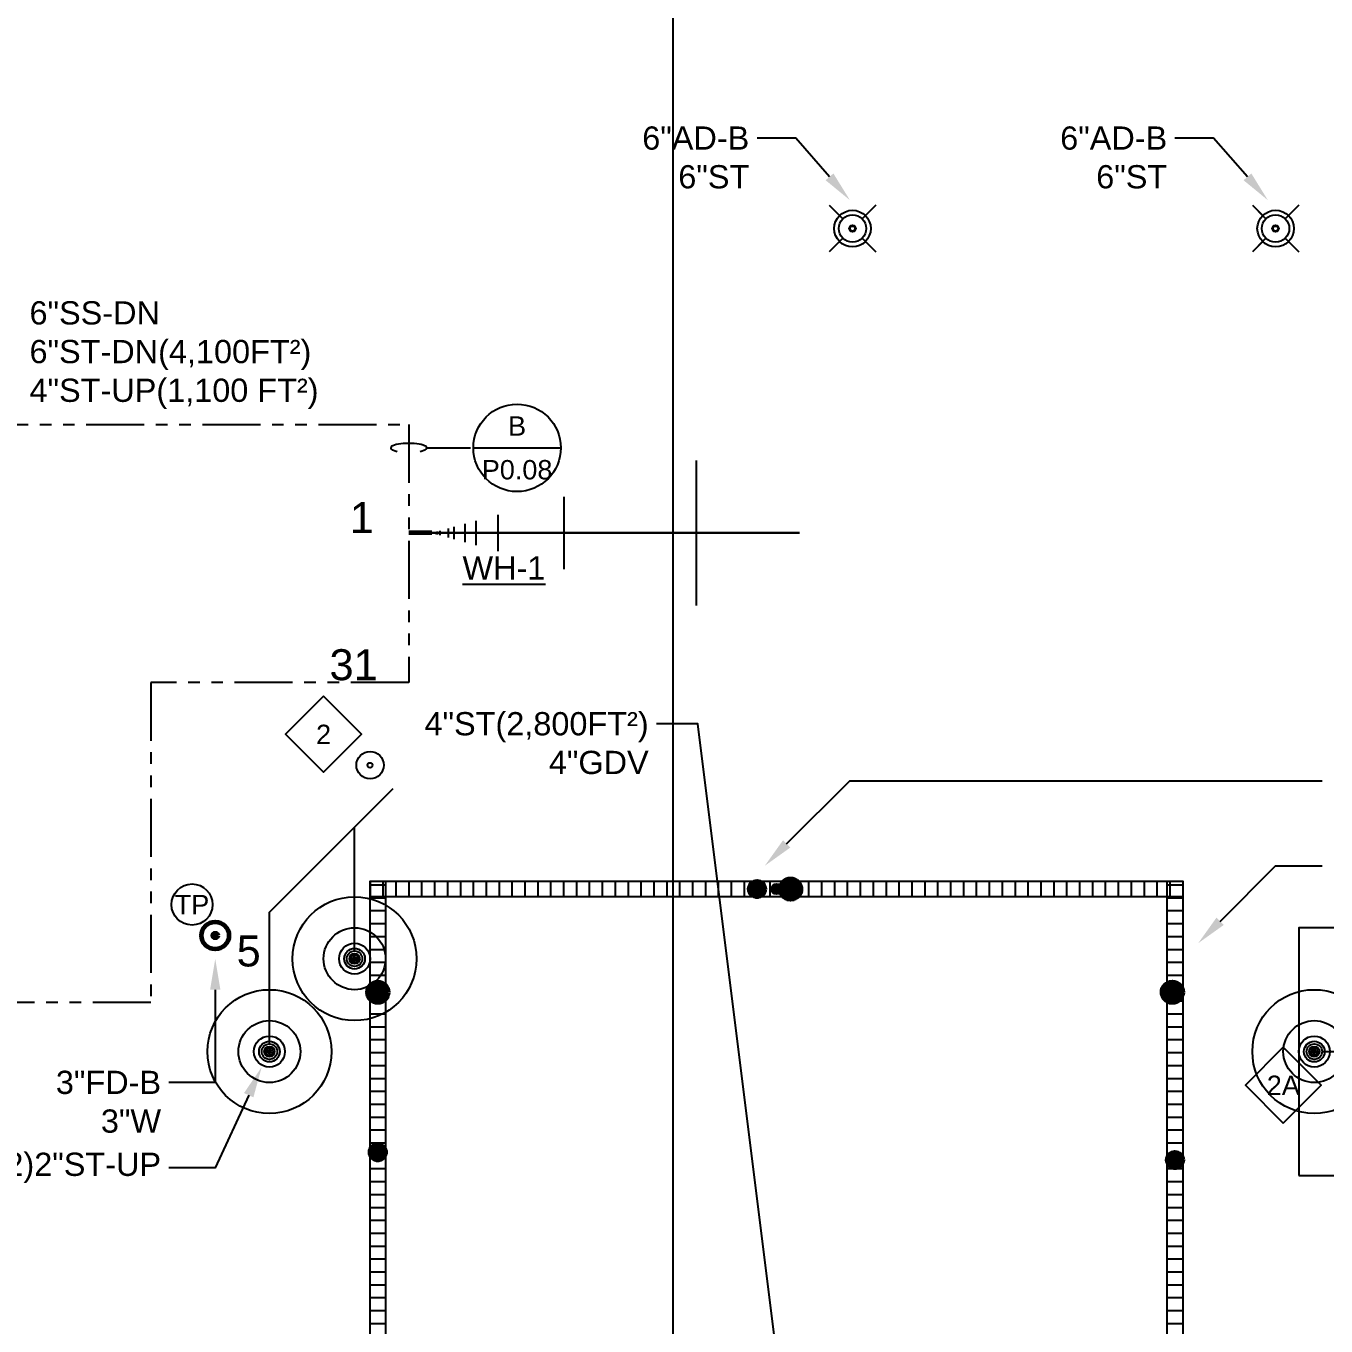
# Model space of a CAD drawing. Extents: x -3956 to 957, y -346 to 1886.
# Drawn here: x -2876 to -2372, y 486 to 990 of the extents above; entities that cross this region are included whole.
import ezdxf
from ezdxf.enums import TextEntityAlignment as Align

# ---------------------------------------------------------------- set-up
doc = ezdxf.new("R2010")
doc.units = 0
doc.header["$LTSCALE"] = 36
doc.header["$MEASUREMENT"] = 0
doc.linetypes.add('PHANTOM2', pattern=[1.25, 0.625, -0.125, 0.125, -0.125, 0.125, -0.125])
for name, color, linetype in [('G-ANNO-TEXT', 70, 'Continuous'), ('G-ANNO-TEXT @ 96', 70, 'Continuous'), ('P-FIXT-N-N', 3, 'Continuous'), ('P-FIXT-N-N @ 1 (1)', 3, 'Continuous'), ('P-FIXT-N-N @ 1 (2)', 3, 'Continuous'), ('P-FIXT-N-N @ 12', 3, 'Continuous'), ('P-FIXT-N-N @ 128', 3, 'Continuous'), ('P-FIXT-N-N @ 16', 3, 'Continuous'), ('P-FIXT-N-N @ 192', 3, 'Continuous'), ('P-FIXT-N-N @ 2', 3, 'Continuous'), ('P-FIXT-N-N @ 24', 3, 'Continuous'), ('P-FIXT-N-N @ 384', 3, 'Continuous'), ('P-FIXT-N-N @ 4', 3, 'Continuous'), ('P-FIXT-N-N @ 48', 3, 'Continuous'), ('P-FIXT-N-N @ 64', 3, 'Continuous'), ('P-FIXT-N-N @ 768', 3, 'Continuous'), ('P-FIXT-N-N @ 8', 3, 'Continuous'), ('P-FIXT-N-N @ 96', 3, 'Continuous'), ('P-HWC-N', 2, 'Continuous'), ('P-HWC-N @ 128', 2, 'Continuous'), ('P-HWC-N @ 96', 2, 'Continuous'), ('P-STRM-N', 2, 'Continuous'), ('P-STRM-N @ 1 (1)', 2, 'Continuous'), ('P-STRM-N @ 1 (2)', 2, 'Continuous'), ('P-STRM-N @ 12', 2, 'Continuous'), ('P-STRM-N @ 128', 2, 'Continuous'), ('P-STRM-N @ 16', 2, 'Continuous'), ('P-STRM-N @ 192', 2, 'Continuous'), ('P-STRM-N @ 2', 2, 'Continuous'), ('P-STRM-N @ 24', 2, 'Continuous'), ('P-STRM-N @ 384', 2, 'Continuous'), ('P-STRM-N @ 4', 2, 'Continuous'), ('P-STRM-N @ 48', 2, 'Continuous'), ('P-STRM-N @ 64', 2, 'Continuous'), ('P-STRM-N @ 768', 2, 'Continuous'), ('P-STRM-N @ 8', 2, 'Continuous'), ('P-STRM-N @ 96', 2, 'Continuous')]:
    doc.layers.add(name, color=color, linetype=linetype)
for name, color, linetype, lineweight in [('P-CW-N', 4, 'Continuous', 60), ('P-SAN-E', 215, 'Continuous', 25), ('P-SAN-N', 6, 'Continuous', 60), ('P-SAN-N @ 128', 6, 'Continuous', 60), ('P-SAN-N @ 96', 6, 'Continuous', 60)]:
    doc.layers.add(name, color=color, linetype=linetype, lineweight=lineweight)
doc.layers.add('P-SAN-DFU', color=7, linetype='Continuous', plot=False)
doc.styles.add('Arial', font='arial.ttf')

# ---------------------------------------------------------------- blocks, each defined once
blk = doc.blocks.new('*U70')
at = {"linetype": 'Continuous'}
for p, q in [((-0.07031249999999999, 0.0703125), (-0.03910777347907692, 0.03910777347907692)), ((0.07031250000000003, 0.07031249999999999), (0.03910777347907694, 0.03910777347907692)), ((-0.03910777347907692, -0.03910777347907693), (-0.0703125, -0.07031249999999999)), ((0.03910777347907692, -0.03910777347907693), (0.07031249999999997, -0.0703125))]:
    blk.add_line(p, q, dxfattribs=at)
blk.add_circle((0, 0), 0.05530674364832543, dxfattribs=at)
at = {"color": 7, "linetype": 'Continuous'}
blk.add_circle((0, 0), 0.01, dxfattribs=at)
blk = doc.blocks.new('*U1438')
at = {"layer": 'P-HWC-N @ 128', "xscale": 128, "yscale": 128, "zscale": 128}
blk.add_blockref('*U70', (-2392.000000014936, 911.7428015229925), dxfattribs=at)
at = {"layer": 'P-HWC-N @ 96', "xscale": 96, "yscale": 96, "zscale": 96}
blk.add_blockref('*U70', (-2392.000000014936, 911.7428015229925), dxfattribs=at)
blk = doc.blocks.new('*U1439')
at = {"layer": 'P-HWC-N @ 128', "xscale": 128, "yscale": 128, "zscale": 128}
blk.add_blockref('*U70', (-2556.000000014936, 911.7428015229925), dxfattribs=at)
at = {"layer": 'P-HWC-N @ 96', "xscale": 96, "yscale": 96, "zscale": 96}
blk.add_blockref('*U70', (-2556.000000014936, 911.7428015229925), dxfattribs=at)
blk = doc.blocks.new('*U6')
h = blk.add_hatch()
h.set_pattern_fill('ANSI31', color=256, scale=0.025, angle=135)
h.set_pattern_definition([(180, (0, 0), (-4.336808689942018e-19, -0.003125), [])])
edge = h.paths.add_edge_path()
edge.add_arc((-3.469446951953614e-18, -6.938893903907228e-18), 0.03125000000000001, 0, 360)
blk.add_circle((0, 0), 0.03125)
blk = doc.blocks.new('*U1498')
at = {"layer": 'P-SAN-N @ 128', "xscale": 128, "yscale": 128, "zscale": 128, "rotation": 180}
blk.add_blockref('*U6', (-2740.000000014936, 615.7428015229921), dxfattribs=at)
at = {"layer": 'P-SAN-N @ 96', "xscale": 96, "yscale": 96, "zscale": 96, "rotation": 180}
blk.add_blockref('*U6', (-2740.000000014936, 553.7428015229925), dxfattribs=at)
blk = doc.blocks.new('*U1499')
at = {"layer": 'P-SAN-N @ 128', "xscale": 128, "yscale": 128, "zscale": 128, "rotation": 180}
blk.add_blockref('*U6', (-2432.000000014936, 615.7428015229921), dxfattribs=at)
at = {"layer": 'P-SAN-N @ 96', "xscale": 96, "yscale": 96, "zscale": 96, "rotation": 180}
blk.add_blockref('*U6', (-2431.000000014936, 550.7428015229925), dxfattribs=at)
blk = doc.blocks.new('*U1500')
at = {"layer": 'P-SAN-N @ 128', "xscale": 128, "yscale": 128, "zscale": 128, "rotation": 180}
blk.add_blockref('*U6', (-2580.000000014936, 655.7428015229921), dxfattribs=at)
at = {"layer": 'P-SAN-N @ 96', "xscale": 96, "yscale": 96, "zscale": 96, "rotation": 180}
blk.add_blockref('*U6', (-2593.000000014936, 655.7428015229921), dxfattribs=at)
blk = doc.blocks.new('*U81')
at = {"color": 0}
for p, q in [((0.1335549689134511, -2.602085213965211e-17), (0.1335549689134511, 0.03662890696592461)), ((0, -2.081668171172169e-17), (0.1854628089269854, -2.602085213965211e-17))]:
    blk.add_line(p, q, dxfattribs=at)
for p, q in [((0.1335549689134511, -0.03662890696592466), (0.1335549689134511, 0.03662890696592461)), ((0.1854628089269854, -2.602085213965211e-17), (-1.734723475976807e-18, -2.775557561562891e-17))]:
    blk.add_line(p, q)
blk = doc.blocks.new('*U1503')
at = {"layer": 'P-FIXT-N-N @ 1 (1)'}
blk.add_blockref('*U81', (-2719.000000014936, 793.7428015229925), dxfattribs=at)
at = {"layer": 'P-FIXT-N-N @ 1 (2)'}
blk.add_blockref('*U81', (-2719.000000014936, 793.7428015229925), dxfattribs=at)
at = {"layer": 'P-FIXT-N-N @ 12', "xscale": 12, "yscale": 12, "zscale": 12}
blk.add_blockref('*U81', (-2719.000000014936, 793.7428015229925), dxfattribs=at)
at = {"layer": 'P-FIXT-N-N @ 128', "xscale": 128, "yscale": 128, "zscale": 128}
blk.add_blockref('*U81', (-2719.000000014936, 793.7428015229925), dxfattribs=at)
at = {"layer": 'P-FIXT-N-N @ 16', "xscale": 16, "yscale": 16, "zscale": 16}
blk.add_blockref('*U81', (-2719.000000014936, 793.7428015229925), dxfattribs=at)
at = {"layer": 'P-FIXT-N-N @ 192', "xscale": 192, "yscale": 192, "zscale": 192}
blk.add_blockref('*U81', (-2719.000000014936, 793.7428015229925), dxfattribs=at)
at = {"layer": 'P-FIXT-N-N @ 2', "xscale": 2, "yscale": 2, "zscale": 2}
blk.add_blockref('*U81', (-2719.000000014936, 793.7428015229925), dxfattribs=at)
at = {"layer": 'P-FIXT-N-N @ 24', "xscale": 24, "yscale": 24, "zscale": 24}
blk.add_blockref('*U81', (-2719.000000014936, 793.7428015229925), dxfattribs=at)
at = {"layer": 'P-FIXT-N-N @ 384', "xscale": 384, "yscale": 384, "zscale": 384}
blk.add_blockref('*U81', (-2719.000000014936, 793.7428015229925), dxfattribs=at)
at = {"layer": 'P-FIXT-N-N @ 4', "xscale": 4, "yscale": 4, "zscale": 4}
blk.add_blockref('*U81', (-2719.000000014936, 793.7428015229925), dxfattribs=at)
at = {"layer": 'P-FIXT-N-N @ 48', "xscale": 48, "yscale": 48, "zscale": 48}
blk.add_blockref('*U81', (-2719.000000014936, 793.7428015229925), dxfattribs=at)
at = {"layer": 'P-FIXT-N-N @ 64', "xscale": 64, "yscale": 64, "zscale": 64}
blk.add_blockref('*U81', (-2719.000000014936, 793.7428015229925), dxfattribs=at)
at = {"layer": 'P-FIXT-N-N @ 768', "xscale": 768, "yscale": 768, "zscale": 768}
blk.add_blockref('*U81', (-2719.000000014936, 793.7428015229925), dxfattribs=at)
at = {"layer": 'P-FIXT-N-N @ 8', "xscale": 8, "yscale": 8, "zscale": 8}
blk.add_blockref('*U81', (-2719.000000014936, 793.7428015229925), dxfattribs=at)
at = {"layer": 'P-FIXT-N-N @ 96', "xscale": 96, "yscale": 96, "zscale": 96}
blk.add_blockref('*U81', (-2719.000000014936, 793.7428015229925), dxfattribs=at)
blk = doc.blocks.new('*U88')
at = {"linetype": 'Continuous'}
blk.add_circle((0, 0), 0.05530674364832543, dxfattribs=at)
at = {"color": 7, "linetype": 'Continuous'}
blk.add_circle((0, 0), 0.01, dxfattribs=at)
blk = doc.blocks.new('TrapPrimer')
at = {"linetype": 'Continuous'}
blk.add_circle((0, 0), 0.08288711157735473, dxfattribs=at)
at = {"layer": 'G-ANNO-TEXT', "linetype": 'Continuous', "style": 'Arial'}
blk.add_text('TP', height=0.078125, dxfattribs=at).set_placement((0, 0), align=Align.MIDDLE)
blk = doc.blocks.new('DIAMOND TAG')
blk.add_lwpolyline([(0, -0.1533391834124131), (0.1533391834122995, 0), (0, 0.1533391834122995), (-0.1533391834122995, 0)], close=True)
at = {"style": 'Arial'}
blk.add_attdef('XXX', text='', height=0.078125, dxfattribs=at).set_placement((0, 0), align=Align.MIDDLE)
blk = doc.blocks.new('DRAIN')
at = {"linetype": 'Continuous'}
blk.add_circle((0, 0), 0.05530674364832543, dxfattribs=at)
at = {"color": 7, "linetype": 'Continuous'}
blk.add_circle((0, 0), 0.01, dxfattribs=at)
blk = doc.blocks.new('*U7')
blk.add_circle((0, 0), 0.03125)
blk = doc.blocks.new('*U1568')
at = {"layer": 'P-STRM-N @ 1 (1)'}
blk.add_blockref('*U7', (-2782.000000014936, 592.7428015229925), dxfattribs=at)
at = {"layer": 'P-STRM-N @ 1 (2)'}
blk.add_blockref('*U7', (-2782.000000014936, 592.7428015229925), dxfattribs=at)
at = {"layer": 'P-STRM-N @ 12', "xscale": 12, "yscale": 12, "zscale": 12}
blk.add_blockref('*U7', (-2782.000000014936, 592.7428015229925), dxfattribs=at)
at = {"layer": 'P-STRM-N @ 128', "xscale": 128, "yscale": 128, "zscale": 128}
blk.add_blockref('*U7', (-2782.000000014936, 592.7428015229925), dxfattribs=at)
at = {"layer": 'P-STRM-N @ 16', "xscale": 16, "yscale": 16, "zscale": 16}
blk.add_blockref('*U7', (-2782.000000014936, 592.7428015229925), dxfattribs=at)
at = {"layer": 'P-STRM-N @ 192', "xscale": 192, "yscale": 192, "zscale": 192}
blk.add_blockref('*U7', (-2782.000000014936, 592.7428015229925), dxfattribs=at)
at = {"layer": 'P-STRM-N @ 2', "xscale": 2, "yscale": 2, "zscale": 2}
blk.add_blockref('*U7', (-2782.000000014936, 592.7428015229925), dxfattribs=at)
at = {"layer": 'P-STRM-N @ 24', "xscale": 24, "yscale": 24, "zscale": 24}
blk.add_blockref('*U7', (-2782.000000014936, 592.7428015229925), dxfattribs=at)
at = {"layer": 'P-STRM-N @ 384', "xscale": 384, "yscale": 384, "zscale": 384}
blk.add_blockref('*U7', (-2782.000000014936, 592.7428015229925), dxfattribs=at)
at = {"layer": 'P-STRM-N @ 4', "xscale": 4, "yscale": 4, "zscale": 4}
blk.add_blockref('*U7', (-2782.000000014936, 592.7428015229925), dxfattribs=at)
at = {"layer": 'P-STRM-N @ 48', "xscale": 48, "yscale": 48, "zscale": 48}
blk.add_blockref('*U7', (-2782.000000014936, 592.7428015229925), dxfattribs=at)
at = {"layer": 'P-STRM-N @ 64', "xscale": 64, "yscale": 64, "zscale": 64}
blk.add_blockref('*U7', (-2782.000000014936, 592.7428015229925), dxfattribs=at)
at = {"layer": 'P-STRM-N @ 768', "xscale": 768, "yscale": 768, "zscale": 768}
blk.add_blockref('*U7', (-2782.000000014936, 592.7428015229925), dxfattribs=at)
at = {"layer": 'P-STRM-N @ 8', "xscale": 8, "yscale": 8, "zscale": 8}
blk.add_blockref('*U7', (-2782.000000014936, 592.7428015229925), dxfattribs=at)
at = {"layer": 'P-STRM-N @ 96', "xscale": 96, "yscale": 96, "zscale": 96}
blk.add_blockref('*U7', (-2782.000000014936, 592.7428015229925), dxfattribs=at)
blk = doc.blocks.new('*U1569')
at = {"layer": 'P-STRM-N @ 1 (1)'}
blk.add_blockref('*U7', (-2749.000000014936, 628.7428015229925), dxfattribs=at)
at = {"layer": 'P-STRM-N @ 1 (2)'}
blk.add_blockref('*U7', (-2749.000000014936, 628.7428015229925), dxfattribs=at)
at = {"layer": 'P-STRM-N @ 12', "xscale": 12, "yscale": 12, "zscale": 12}
blk.add_blockref('*U7', (-2749.000000014936, 628.7428015229925), dxfattribs=at)
at = {"layer": 'P-STRM-N @ 128', "xscale": 128, "yscale": 128, "zscale": 128}
blk.add_blockref('*U7', (-2749.000000014936, 628.7428015229925), dxfattribs=at)
at = {"layer": 'P-STRM-N @ 16', "xscale": 16, "yscale": 16, "zscale": 16}
blk.add_blockref('*U7', (-2749.000000014936, 628.7428015229925), dxfattribs=at)
at = {"layer": 'P-STRM-N @ 192', "xscale": 192, "yscale": 192, "zscale": 192}
blk.add_blockref('*U7', (-2749.000000014936, 628.7428015229925), dxfattribs=at)
at = {"layer": 'P-STRM-N @ 2', "xscale": 2, "yscale": 2, "zscale": 2}
blk.add_blockref('*U7', (-2749.000000014936, 628.7428015229925), dxfattribs=at)
at = {"layer": 'P-STRM-N @ 24', "xscale": 24, "yscale": 24, "zscale": 24}
blk.add_blockref('*U7', (-2749.000000014936, 628.7428015229925), dxfattribs=at)
at = {"layer": 'P-STRM-N @ 384', "xscale": 384, "yscale": 384, "zscale": 384}
blk.add_blockref('*U7', (-2749.000000014936, 628.7428015229925), dxfattribs=at)
at = {"layer": 'P-STRM-N @ 4', "xscale": 4, "yscale": 4, "zscale": 4}
blk.add_blockref('*U7', (-2749.000000014936, 628.7428015229925), dxfattribs=at)
at = {"layer": 'P-STRM-N @ 48', "xscale": 48, "yscale": 48, "zscale": 48}
blk.add_blockref('*U7', (-2749.000000014936, 628.7428015229925), dxfattribs=at)
at = {"layer": 'P-STRM-N @ 64', "xscale": 64, "yscale": 64, "zscale": 64}
blk.add_blockref('*U7', (-2749.000000014936, 628.7428015229925), dxfattribs=at)
at = {"layer": 'P-STRM-N @ 768', "xscale": 768, "yscale": 768, "zscale": 768}
blk.add_blockref('*U7', (-2749.000000014936, 628.7428015229925), dxfattribs=at)
at = {"layer": 'P-STRM-N @ 8', "xscale": 8, "yscale": 8, "zscale": 8}
blk.add_blockref('*U7', (-2749.000000014936, 628.7428015229925), dxfattribs=at)
at = {"layer": 'P-STRM-N @ 96', "xscale": 96, "yscale": 96, "zscale": 96}
blk.add_blockref('*U7', (-2749.000000014936, 628.7428015229925), dxfattribs=at)
blk = doc.blocks.new('*U1586')
at = {"layer": 'P-STRM-N @ 1 (1)'}
blk.add_blockref('*U7', (-2377.000000014936, 592.7428015229925), dxfattribs=at)
at = {"layer": 'P-STRM-N @ 1 (2)'}
blk.add_blockref('*U7', (-2377.000000014936, 592.7428015229925), dxfattribs=at)
at = {"layer": 'P-STRM-N @ 12', "xscale": 12, "yscale": 12, "zscale": 12}
blk.add_blockref('*U7', (-2377.000000014936, 592.7428015229925), dxfattribs=at)
at = {"layer": 'P-STRM-N @ 128', "xscale": 128, "yscale": 128, "zscale": 128}
blk.add_blockref('*U7', (-2377.000000014936, 592.7428015229925), dxfattribs=at)
at = {"layer": 'P-STRM-N @ 16', "xscale": 16, "yscale": 16, "zscale": 16}
blk.add_blockref('*U7', (-2377.000000014936, 592.7428015229925), dxfattribs=at)
at = {"layer": 'P-STRM-N @ 192', "xscale": 192, "yscale": 192, "zscale": 192}
blk.add_blockref('*U7', (-2377.000000014936, 592.7428015229925), dxfattribs=at)
at = {"layer": 'P-STRM-N @ 2', "xscale": 2, "yscale": 2, "zscale": 2}
blk.add_blockref('*U7', (-2377.000000014936, 592.7428015229925), dxfattribs=at)
at = {"layer": 'P-STRM-N @ 24', "xscale": 24, "yscale": 24, "zscale": 24}
blk.add_blockref('*U7', (-2377.000000014936, 592.7428015229925), dxfattribs=at)
at = {"layer": 'P-STRM-N @ 384', "xscale": 384, "yscale": 384, "zscale": 384}
blk.add_blockref('*U7', (-2377.000000014936, 592.7428015229925), dxfattribs=at)
at = {"layer": 'P-STRM-N @ 4', "xscale": 4, "yscale": 4, "zscale": 4}
blk.add_blockref('*U7', (-2377.000000014936, 592.7428015229925), dxfattribs=at)
at = {"layer": 'P-STRM-N @ 48', "xscale": 48, "yscale": 48, "zscale": 48}
blk.add_blockref('*U7', (-2377.000000014936, 592.7428015229925), dxfattribs=at)
at = {"layer": 'P-STRM-N @ 64', "xscale": 64, "yscale": 64, "zscale": 64}
blk.add_blockref('*U7', (-2377.000000014936, 592.7428015229925), dxfattribs=at)
at = {"layer": 'P-STRM-N @ 768', "xscale": 768, "yscale": 768, "zscale": 768}
blk.add_blockref('*U7', (-2377.000000014936, 592.7428015229925), dxfattribs=at)
at = {"layer": 'P-STRM-N @ 8', "xscale": 8, "yscale": 8, "zscale": 8}
blk.add_blockref('*U7', (-2377.000000014936, 592.7428015229925), dxfattribs=at)
at = {"layer": 'P-STRM-N @ 96', "xscale": 96, "yscale": 96, "zscale": 96}
blk.add_blockref('*U7', (-2377.000000014936, 592.7428015229925), dxfattribs=at)
blk = doc.blocks.new('*U64')
at = {"layer": 'DEFPOINTS'}
blk.add_lwpolyline([(-0.125, -0.06249999999999999), (0.125, -0.06249999999999998), (0.125, 0.06250000000000003), (-0.125, 0.0625)], close=True, dxfattribs=at)
at = {"style": 'Arial'}
blk.add_text('ST', height=0.078125, dxfattribs=at).set_placement((-9.393444791544109e-18, 0), align=Align.MIDDLE)
blk = doc.blocks.new('*U1588')
at = {"layer": 'P-STRM-N @ 1 (1)', "linetype": 'ByBlock', "lineweight": -2}
blk.add_blockref('*U64', (-2287.000000014936, 592.7428015229925), dxfattribs=at)
at = {"layer": 'P-STRM-N @ 1 (2)', "linetype": 'ByBlock', "lineweight": -2}
blk.add_blockref('*U64', (-2287.000000014936, 592.7428015229925), dxfattribs=at)
at = {"layer": 'P-STRM-N @ 128', "linetype": 'ByBlock', "lineweight": -2, "xscale": 128, "yscale": 128, "zscale": 128}
blk.add_blockref('*U64', (-2287.000000014936, 592.7428015229925), dxfattribs=at)
at = {"layer": 'P-STRM-N @ 192', "linetype": 'ByBlock', "lineweight": -2, "xscale": 192, "yscale": 192, "zscale": 192}
blk.add_blockref('*U64', (-2287.000000014936, 592.7428015229925), dxfattribs=at)
at = {"layer": 'P-STRM-N @ 384', "linetype": 'ByBlock', "lineweight": -2, "xscale": 384, "yscale": 384, "zscale": 384}
blk.add_blockref('*U64', (-2287.000000014936, 592.7428015229925), dxfattribs=at)
at = {"layer": 'P-STRM-N @ 48', "linetype": 'ByBlock', "lineweight": -2, "xscale": 48, "yscale": 48, "zscale": 48}
blk.add_blockref('*U64', (-2287.000000014936, 592.7428015229925), dxfattribs=at)
at = {"layer": 'P-STRM-N @ 64', "linetype": 'ByBlock', "lineweight": -2, "xscale": 64, "yscale": 64, "zscale": 64}
blk.add_blockref('*U64', (-2287.000000014936, 592.7428015229925), dxfattribs=at)
at = {"layer": 'P-STRM-N @ 768', "linetype": 'ByBlock', "lineweight": -2, "xscale": 768, "yscale": 768, "zscale": 768}
blk.add_blockref('*U64', (-2287.000000014936, 592.7428015229925), dxfattribs=at)
at = {"layer": 'P-STRM-N @ 96', "linetype": 'ByBlock', "lineweight": -2, "xscale": 96, "yscale": 96, "zscale": 96}
blk.add_blockref('*U64', (-2287.000000014936, 592.7428015229925), dxfattribs=at)
blk = doc.blocks.new('RISER TAG')
blk.add_line((-0.1765625, 0), (0.1765625, 0))
blk.add_circle((0, 0), 0.1765625)
at = {"style": 'Arial'}
for p in [(5.405667511861364e-18, 0.08828125), (-5.405667511861365e-18, -0.08828125)]:
    blk.add_attdef('X', text='', height=0.078125, dxfattribs=at).set_placement(p, align=Align.MIDDLE_CENTER)

msp = doc.modelspace()

# ---------------------------------------------------------------- hatches: boundary and pattern name
at = {"layer": 'P-SAN-E'}
h = msp.add_hatch(color=256, dxfattribs=at)
edge = h.paths.add_edge_path()
edge.add_arc((-2585.500000014936, 655.7428015229925), 2, 0, 360)
h = msp.add_hatch(color=256, dxfattribs=at)
edge = h.paths.add_edge_path()
edge.add_arc((-2740.000000014936, 552.2428015229925), 2, 0, 360)
h = msp.add_hatch(color=256, dxfattribs=at)
edge = h.paths.add_edge_path()
edge.add_arc((-2431.000000014936, 552.2428015229925), 2, 0, 360)

# ---------------------------------------------------------------- linework, layer by layer
at = {"layer": 'DEFPOINTS'}
msp.add_line((-2625.696654870079, 1886.102675198974), (-2625.696654870079, -345.8973325510801), dxfattribs=at)
at = {"layer": 'G-ANNO-TEXT', "linetype": 'PHANTOM2'}
for p, q in [((-2988.000000014936, 835.7428015229925), (-2728.000000014936, 835.7428015229925)), ((-2728.000000014936, 835.7428015229925), (-2728.000000014936, 735.7428015229925)), ((-2728.000000014936, 735.7428015229925), (-2828.000000014936, 735.7428015229925)), ((-2828.000000014936, 735.7428015229925), (-2828.000000014936, 611.7428015229925)), ((-2828.000000014936, 611.7428015229925), (-2988.000000014936, 611.7428015229925))]:
    msp.add_line(p, q, dxfattribs=at)
at = {"layer": 'G-ANNO-TEXT'}
for p, q in [((-2721.000000014936, 826.7428015229925), (-2707.000000014936, 826.7428015229925)), ((-2707.000000014936, 826.7428015229925), (-2704.000000014936, 826.7428015229925))]:
    msp.add_line(p, q, dxfattribs=at)
for points in [[(-2564.902055309358, 931.773721859475), (-2578.000000014936, 946.7428015229925), (-2593.000000014936, 946.7428015229925)], [(-2402.902055309358, 931.773721859475), (-2416.000000014936, 946.7428015229925), (-2431.000000014936, 946.7428015229925)], [(-2573.488416830006, 379.6501360435566), (-2616.000000014936, 719.7428015229925), (-2632.000000014936, 719.7428015229925)], [(-2581.514718640697, 673.2280828972312), (-2557.000000014936, 697.7428015229925), (-2374.000000014936, 697.7428015229925)], [(-2413.514718640697, 643.2280828972312), (-2392.000000014936, 664.7428015229925), (-2374.000000014936, 664.7428015229925)], [(-2803.000000014936, 616.7428015229925), (-2803.000000014936, 580.7428015229925), (-2821.000000014936, 580.7428015229925)], [(-2790.028698144477, 575.8472889089871), (-2803.000000014936, 547.7428015229925), (-2821.000000014936, 547.7428015229925)]]:
    msp.add_lwpolyline(points, dxfattribs=at)
msp.add_ellipse((-2728.000000014936, 826.7428015229925), major_axis=(7, 0), ratio=0.25, start_param=5.402001695921185, end_param=10.30596157202778, dxfattribs=at)
for points in [[(-2563.396901919944, 933.090731075212), (-2557.000000014936, 922.7428015229925), (-2566.407208698772, 930.456712643738)], [(-2401.396901919944, 933.090731075212), (-2395.000000014936, 922.7428015229925), (-2404.407208698772, 930.456712643738)], [(-2580.100505078324, 671.813869334858), (-2590.000000014936, 664.7428015229925), (-2582.92893220307, 674.6422964596043)], [(-2412.100505078324, 641.813869334858), (-2422.000000014936, 634.7428015229925), (-2414.92893220307, 644.6422964596043)], [(-2805.000000014936, 616.7428015229925), (-2803.000000014936, 628.7428015229925), (-2801.000000014936, 616.7428015229925)], [(-2791.844616913478, 576.6854052639105), (-2785.000000014936, 586.7428015229925), (-2788.212779375476, 575.0091725540635)]]:
    msp.add_solid(points, dxfattribs=at)
at = {"layer": 'P-CW-N'}
msp.add_line((-2719.000000014936, 793.7428015229925), (-2728.000000014936, 793.7428015229925), dxfattribs=at)
at = {"layer": 'P-SAN-E', "color": 7}
for p, q in [((-2743.000000014936, 658.7428015229925), (-2743.000000014936, 652.7428015229925)), ((-2737.000000014936, 657.2428015229925), (-2743.000000014936, 657.2428015229925)), ((-2738.000000014936, 658.7428015229925), (-2738.000000014936, 652.7428015229925)), ((-2733.000000014936, 658.7428015229925), (-2733.000000014936, 652.7428015229925)), ((-2728.000000014936, 658.7428015229925), (-2728.000000014936, 652.7428015229925)), ((-2723.000000014936, 658.7428015229925), (-2723.000000014936, 652.7428015229925)), ((-2718.000000014936, 658.7428015229925), (-2718.000000014936, 652.7428015229925)), ((-2713.000000014936, 658.7428015229925), (-2713.000000014936, 652.7428015229925)), ((-2708.000000014936, 658.7428015229925), (-2708.000000014936, 652.7428015229925)), ((-2703.000000014936, 658.7428015229925), (-2703.000000014936, 652.7428015229925)), ((-2698.000000014936, 658.7428015229925), (-2698.000000014936, 652.7428015229925)), ((-2693.000000014936, 658.7428015229925), (-2693.000000014936, 652.7428015229925)), ((-2688.000000014936, 658.7428015229925), (-2688.000000014936, 652.7428015229925)), ((-2683.000000014936, 658.7428015229925), (-2683.000000014936, 652.7428015229925)), ((-2678.000000014936, 658.7428015229925), (-2678.000000014936, 652.7428015229925)), ((-2673.000000014936, 658.7428015229925), (-2673.000000014936, 652.7428015229925)), ((-2668.000000014936, 658.7428015229925), (-2668.000000014936, 652.7428015229925)), ((-2663.000000014936, 658.7428015229925), (-2663.000000014936, 652.7428015229925)), ((-2658.000000014936, 658.7428015229925), (-2658.000000014936, 652.7428015229925)), ((-2653.000000014936, 658.7428015229925), (-2653.000000014936, 652.7428015229925)), ((-2648.000000014936, 658.7428015229925), (-2648.000000014936, 652.7428015229925)), ((-2643.000000014936, 658.7428015229925), (-2643.000000014936, 652.7428015229925)), ((-2638.000000014936, 658.7428015229925), (-2638.000000014936, 652.7428015229925)), ((-2633.000000014936, 658.7428015229925), (-2633.000000014936, 652.7428015229925)), ((-2628.000000014936, 658.7428015229925), (-2628.000000014936, 652.7428015229925)), ((-2623.000000014936, 658.7428015229925), (-2623.000000014936, 652.7428015229925)), ((-2618.000000014936, 658.7428015229925), (-2618.000000014936, 652.7428015229925)), ((-2613.000000014936, 658.7428015229925), (-2613.000000014936, 652.7428015229925)), ((-2608.000000014936, 658.7428015229925), (-2608.000000014936, 652.7428015229925)), ((-2603.000000014936, 658.7428015229925), (-2603.000000014936, 652.7428015229925)), ((-2598.000000014936, 658.7428015229925), (-2598.000000014936, 652.7428015229925)), ((-2593.000000014936, 658.7428015229925), (-2593.000000014936, 652.7428015229925)), ((-2588.000000014936, 658.7428015229925), (-2588.000000014936, 652.7428015229925)), ((-2583.000000014936, 658.7428015229925), (-2583.000000014936, 652.7428015229925)), ((-2578.000000014936, 658.7428015229925), (-2578.000000014936, 652.7428015229925)), ((-2573.000000014936, 658.7428015229925), (-2573.000000014936, 652.7428015229925)), ((-2568.000000014936, 658.7428015229925), (-2568.000000014936, 652.7428015229925)), ((-2563.000000014936, 658.7428015229925), (-2563.000000014936, 652.7428015229925)), ((-2558.000000014936, 658.7428015229925), (-2558.000000014936, 652.7428015229925)), ((-2553.000000014936, 658.7428015229925), (-2553.000000014936, 652.7428015229925)), ((-2548.000000014936, 658.7428015229925), (-2548.000000014936, 652.7428015229925)), ((-2543.000000014936, 658.7428015229925), (-2543.000000014936, 652.7428015229925)), ((-2538.000000014936, 658.7428015229925), (-2538.000000014936, 652.7428015229925)), ((-2533.000000014936, 658.7428015229925), (-2533.000000014936, 652.7428015229925)), ((-2528.000000014936, 658.7428015229925), (-2528.000000014936, 652.7428015229925)), ((-2523.000000014936, 658.7428015229925), (-2523.000000014936, 652.7428015229925)), ((-2518.000000014936, 658.7428015229925), (-2518.000000014936, 652.7428015229925)), ((-2513.000000014936, 658.7428015229925), (-2513.000000014936, 652.7428015229925)), ((-2508.000000014936, 658.7428015229925), (-2508.000000014936, 652.7428015229925)), ((-2503.000000014936, 658.7428015229925), (-2503.000000014936, 652.7428015229925)), ((-2498.000000014936, 658.7428015229925), (-2498.000000014936, 652.7428015229925)), ((-2493.000000014936, 658.7428015229925), (-2493.000000014936, 652.7428015229925)), ((-2488.000000014936, 658.7428015229925), (-2488.000000014936, 652.7428015229925)), ((-2483.000000014936, 658.7428015229925), (-2483.000000014936, 652.7428015229925)), ((-2478.000000014936, 658.7428015229925), (-2478.000000014936, 652.7428015229925)), ((-2473.000000014936, 658.7428015229925), (-2473.000000014936, 652.7428015229925)), ((-2468.000000014936, 658.7428015229925), (-2468.000000014936, 652.7428015229925)), ((-2463.000000014936, 658.7428015229925), (-2463.000000014936, 652.7428015229925)), ((-2458.000000014936, 658.7428015229925), (-2458.000000014936, 652.7428015229925)), ((-2453.000000014936, 658.7428015229925), (-2453.000000014936, 652.7428015229925)), ((-2448.000000014936, 658.7428015229925), (-2448.000000014936, 652.7428015229925)), ((-2443.000000014936, 658.7428015229925), (-2443.000000014936, 652.7428015229925)), ((-2438.000000014936, 658.7428015229925), (-2438.000000014936, 652.7428015229925)), ((-2428.000000014936, 657.2428015229925), (-2434.000000014936, 657.2428015229925)), ((-2433.000000014936, 658.7428015229925), (-2433.000000014936, 652.7428015229925)), ((-2428.000000014936, 658.7428015229925), (-2428.000000014936, 652.7428015229925)), ((-2737.000000014936, 652.2428015229925), (-2743.000000014936, 652.2428015229925)), ((-2428.000000014936, 652.2428015229925), (-2434.000000014936, 652.2428015229925)), ((-2737.000000014936, 647.2428015229925), (-2743.000000014936, 647.2428015229925)), ((-2428.000000014936, 647.2428015229925), (-2434.000000014936, 647.2428015229925)), ((-2737.000000014936, 642.2428015229925), (-2743.000000014936, 642.2428015229925)), ((-2428.000000014936, 642.2428015229925), (-2434.000000014936, 642.2428015229925)), ((-2737.000000014936, 637.2428015229925), (-2743.000000014936, 637.2428015229925)), ((-2428.000000014936, 637.2428015229925), (-2434.000000014936, 637.2428015229925)), ((-2737.000000014936, 632.2428015229925), (-2743.000000014936, 632.2428015229925)), ((-2428.000000014936, 632.2428015229925), (-2434.000000014936, 632.2428015229925)), ((-2737.000000014936, 627.2428015229925), (-2743.000000014936, 627.2428015229925)), ((-2428.000000014936, 627.2428015229925), (-2434.000000014936, 627.2428015229925)), ((-2737.000000014936, 622.2428015229925), (-2743.000000014936, 622.2428015229925)), ((-2428.000000014936, 622.2428015229925), (-2434.000000014936, 622.2428015229925)), ((-2737.000000014936, 617.2428015229925), (-2743.000000014936, 617.2428015229925)), ((-2428.000000014936, 617.2428015229925), (-2434.000000014936, 617.2428015229925)), ((-2737.000000014936, 612.2428015229925), (-2743.000000014936, 612.2428015229925)), ((-2428.000000014936, 612.2428015229925), (-2434.000000014936, 612.2428015229925)), ((-2737.000000014936, 607.2428015229925), (-2743.000000014936, 607.2428015229925)), ((-2428.000000014936, 607.2428015229925), (-2434.000000014936, 607.2428015229925)), ((-2737.000000014936, 602.2428015229925), (-2743.000000014936, 602.2428015229925)), ((-2428.000000014936, 602.2428015229925), (-2434.000000014936, 602.2428015229925)), ((-2737.000000014936, 597.2428015229925), (-2743.000000014936, 597.2428015229925)), ((-2428.000000014936, 597.2428015229925), (-2434.000000014936, 597.2428015229925)), ((-2737.000000014936, 592.2428015229925), (-2743.000000014936, 592.2428015229925)), ((-2428.000000014936, 592.2428015229925), (-2434.000000014936, 592.2428015229925)), ((-2737.000000014936, 587.2428015229925), (-2743.000000014936, 587.2428015229925)), ((-2428.000000014936, 587.2428015229925), (-2434.000000014936, 587.2428015229925)), ((-2737.000000014936, 582.2428015229925), (-2743.000000014936, 582.2428015229925)), ((-2428.000000014936, 582.2428015229925), (-2434.000000014936, 582.2428015229925)), ((-2737.000000014936, 577.2428015229925), (-2743.000000014936, 577.2428015229925)), ((-2428.000000014936, 577.2428015229925), (-2434.000000014936, 577.2428015229925)), ((-2737.000000014936, 572.2428015229925), (-2743.000000014936, 572.2428015229925)), ((-2428.000000014936, 572.2428015229925), (-2434.000000014936, 572.2428015229925)), ((-2737.000000014936, 567.2428015229925), (-2743.000000014936, 567.2428015229925)), ((-2428.000000014936, 567.2428015229925), (-2434.000000014936, 567.2428015229925)), ((-2737.000000014936, 562.2428015229925), (-2743.000000014936, 562.2428015229925)), ((-2428.000000014936, 562.2428015229925), (-2434.000000014936, 562.2428015229925)), ((-2737.000000014936, 557.2428015229925), (-2743.000000014936, 557.2428015229925)), ((-2428.000000014936, 557.2428015229925), (-2434.000000014936, 557.2428015229925)), ((-2737.000000014936, 552.2428015229925), (-2743.000000014936, 552.2428015229925)), ((-2428.000000014936, 552.2428015229925), (-2434.000000014936, 552.2428015229925)), ((-2737.000000014936, 547.2428015229925), (-2743.000000014936, 547.2428015229925)), ((-2428.000000014936, 547.2428015229925), (-2434.000000014936, 547.2428015229925)), ((-2737.000000014936, 542.2428015229925), (-2743.000000014936, 542.2428015229925)), ((-2428.000000014936, 542.2428015229925), (-2434.000000014936, 542.2428015229925)), ((-2737.000000014936, 537.2428015229925), (-2743.000000014936, 537.2428015229925)), ((-2428.000000014936, 537.2428015229925), (-2434.000000014936, 537.2428015229925)), ((-2737.000000014936, 532.2428015229925), (-2743.000000014936, 532.2428015229925)), ((-2428.000000014936, 532.2428015229925), (-2434.000000014936, 532.2428015229925)), ((-2737.000000014936, 527.2428015229925), (-2743.000000014936, 527.2428015229925)), ((-2428.000000014936, 527.2428015229925), (-2434.000000014936, 527.2428015229925)), ((-2737.000000014936, 522.2428015229925), (-2743.000000014936, 522.2428015229925)), ((-2428.000000014936, 522.2428015229925), (-2434.000000014936, 522.2428015229925)), ((-2737.000000014936, 517.2428015229925), (-2743.000000014936, 517.2428015229925)), ((-2428.000000014936, 517.2428015229925), (-2434.000000014936, 517.2428015229925)), ((-2737.000000014936, 512.2428015229925), (-2743.000000014936, 512.2428015229925)), ((-2428.000000014936, 512.2428015229925), (-2434.000000014936, 512.2428015229925)), ((-2737.000000014936, 507.2428015229925), (-2743.000000014936, 507.2428015229925)), ((-2428.000000014936, 507.2428015229925), (-2434.000000014936, 507.2428015229925)), ((-2737.000000014936, 502.2428015229925), (-2743.000000014936, 502.2428015229925)), ((-2428.000000014936, 502.2428015229925), (-2434.000000014936, 502.2428015229925)), ((-2737.000000014936, 497.2428015229925), (-2743.000000014936, 497.2428015229925)), ((-2428.000000014936, 497.2428015229925), (-2434.000000014936, 497.2428015229925)), ((-2737.000000014936, 492.2428015229925), (-2743.000000014936, 492.2428015229925)), ((-2428.000000014936, 492.2428015229925), (-2434.000000014936, 492.2428015229925)), ((-2737.000000014936, 487.2428015229925), (-2743.000000014936, 487.2428015229925)), ((-2428.000000014936, 487.2428015229925), (-2434.000000014936, 487.2428015229925))]:
    msp.add_line(p, q, dxfattribs=at)
at = {"layer": 'P-SAN-E'}
for points in [[(-2743.000000014936, 658.7428015229925), (-2428.000000014936, 658.7428015229925), (-2428.000000014936, 652.7428015229925), (-2743.000000014936, 652.7428015229925)], [(-2737.000000014936, 658.7428015229925), (-2737.000000014936, 445.7428015229925), (-2743.000000014936, 445.7428015229925), (-2743.000000014936, 658.7428015229925)], [(-2428.000000014936, 658.7428015229925), (-2428.000000014936, 445.7428015229925), (-2434.000000014936, 445.7428015229925), (-2434.000000014936, 658.7428015229925)]]:
    msp.add_lwpolyline(points, close=True, dxfattribs=at)
for centre in [(-2585.500000014936, 655.7428015229925), (-2740.000000014936, 552.2428015229925), (-2431.000000014936, 552.2428015229925)]:
    msp.add_circle(centre, 2, dxfattribs=at)
at = {"layer": 'P-STRM-N'}
for p, q in [((-2782.000000014936, 646.7428015229925), (-2734.000000014936, 694.7428015229925)), ((-2749.000000014936, 631.7428015229925), (-2749.000000014936, 679.7428015229925)), ((-2782.000000014936, 595.7428015229925), (-2782.000000014936, 646.7428015229925)), ((-2374.000000014936, 592.7428015229925), (-2299.000000014936, 592.7428015229925))]:
    msp.add_line(p, q, dxfattribs=at)

# ---------------------------------------------------------------- block references
at = {"layer": 'G-ANNO-TEXT @ 96'}
ref = msp.add_blockref('RISER TAG', (-2686.000000014936, 826.7428015229925), dxfattribs=dict(at, xscale=96, yscale=96, zscale=96))
ref.add_attrib('X', 'B', dxfattribs={"layer": '0', "height": 7.5, "style": 'Arial'}).set_placement((-2686.000000014936, 835.2178015229838), align=Align.MIDDLE_CENTER)
ref.add_attrib('X', 'P0.08', dxfattribs={"layer": '0', "height": 7.5, "style": 'Arial'}).set_placement((-2686.000000014936, 818.2678015230013), align=Align.MIDDLE_CENTER)
ref = msp.add_blockref('DIAMOND TAG', (-2761.000000014936, 715.7428015229925), dxfattribs=dict(at, xscale=96, yscale=96, zscale=96, rotation=180))
ref.add_attrib('XXX', '2', dxfattribs={"layer": '0', "height": 7.5, "style": 'Arial'}).set_placement((-2761.000000014936, 715.7428015229925), align=Align.MIDDLE)
at = {"layer": 'G-ANNO-TEXT @ 96', "xscale": 96, "yscale": 96, "zscale": 96}
msp.add_blockref('TrapPrimer', (-2812.000000014936, 649.7428015229925), dxfattribs=at)
msp.add_blockref('DIAMOND TAG', (-2389.000000014936, 579.7428015229925), dxfattribs=at).add_auto_attribs({'XXX': '2A'})
at = {"layer": 'P-FIXT-N-N'}
msp.add_blockref('*U1503', (0, 0), dxfattribs=at)
at = {"layer": 'P-HWC-N'}
for name in ['*U1439', '*U1438']:
    msp.add_blockref(name, (0, 0), dxfattribs=at)
at = {"layer": 'P-SAN-N'}
for name in ['*U1500', '*U1498', '*U1499']:
    msp.add_blockref(name, (0, 0), dxfattribs=at)
at = {"layer": 'P-SAN-N @ 96', "xscale": 96, "yscale": 96, "zscale": 96}
msp.add_blockref('*U88', (-2803.000000014936, 637.7428015229925), dxfattribs=at)
at = {"layer": 'P-STRM-N'}
for name in ['*U1569', '*U1588', '*U1568', '*U1586']:
    msp.add_blockref(name, (0, 0), dxfattribs=at)
at = {"layer": 'P-STRM-N @ 96', "xscale": 96, "yscale": 96, "zscale": 96}
msp.add_blockref('DRAIN', (-2743.000000014936, 703.7428015229925), dxfattribs=at)

# ---------------------------------------------------------------- texts
at = {"layer": 'G-ANNO-TEXT', "style": 'Arial'}
msp.add_text('%%UWH-1', height=9, dxfattribs=at).set_placement((-2707.153478868961, 775.7059665980266))
at = {"layer": 'G-ANNO-TEXT', "char_height": 9, "style": 'Arial'}
for s, insert, attachment_point in [('6"AD-B\\P6"ST', (-2596.000000014936, 951.3195409500047), 3), ('6"AD-B\\P6"ST', (-2434.000000014936, 951.3195409500047), 3), ('6"SS-DN\\P6"ST-DN(4,100FT²)\\P4"ST-UP(1,100 FT²)', (-2875.000000014936, 883.5657892446843), 1), ('4"ST(2,800FT²)\\P4"GDV', (-2635.000000014936, 724.3195409500047), 3), ('3"FD-B\\P3"W', (-2824.000000014936, 585.3226105270853), 3), ('(2)2"ST-UP', (-2824.000000014936, 553.5657892446843), 3)]:
    msp.add_mtext(s, dxfattribs=dict(at, insert=insert, attachment_point=attachment_point))
at = {"layer": 'P-SAN-DFU', "style": 'Arial'}
for s, p in [('1', (-2750.825375185468, 793.6936882897046)), ('31', (-2758.703956358728, 736.6936882897046)), ('5', (-2794.695770819847, 625.7428015229925))]:
    msp.add_text(s, height=12, dxfattribs=at).set_placement(p)

doc.saveas('drawing.dxf')
